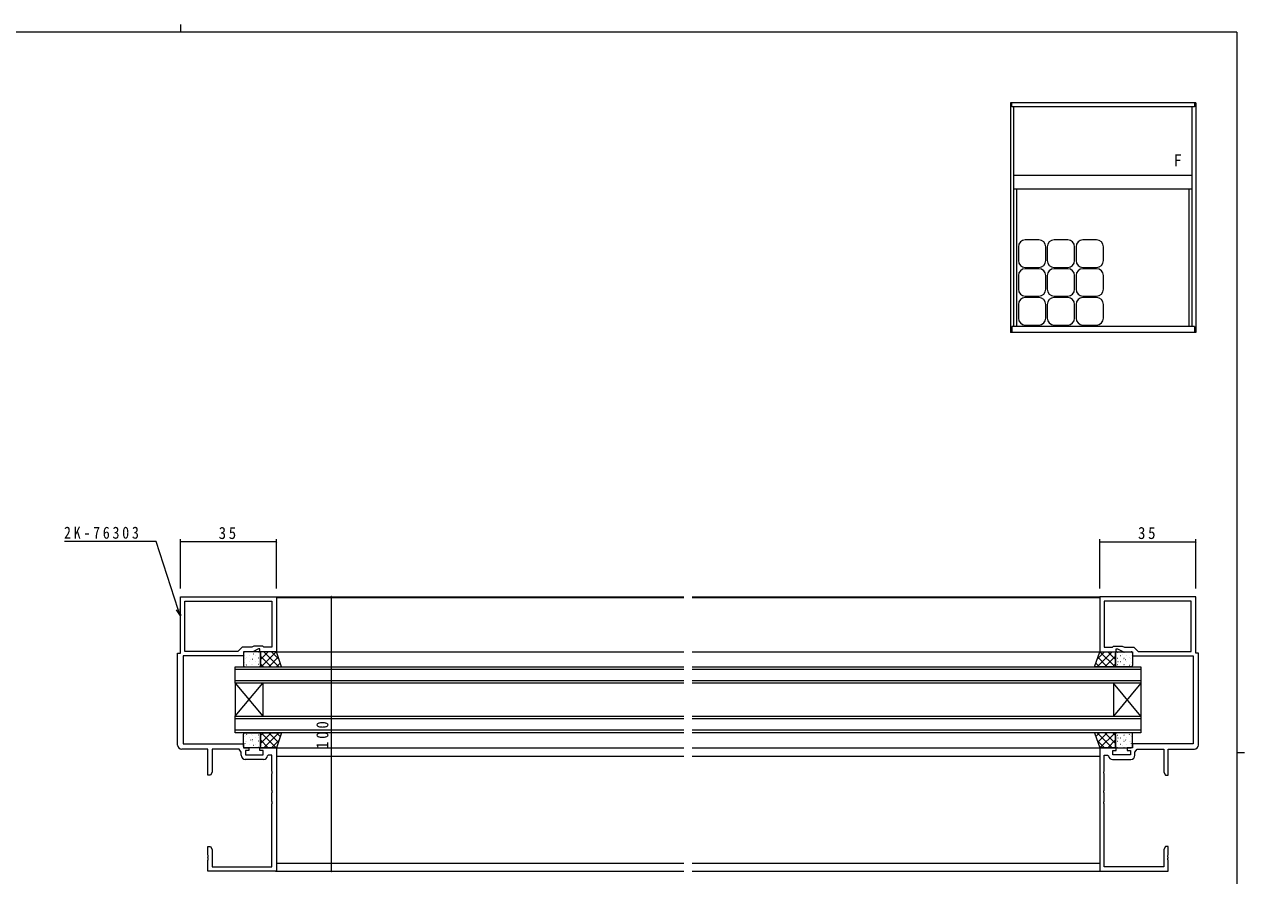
# Model space of a CAD drawing. Units: millimetres on the paper. Extents: x -420 to 373, y -297 to 267.
# Drawn here: x -89.5 to 355.1, y -42.9 to 267.2 of the extents above; entities that cross this region are included whole.
import ezdxf
from ezdxf.enums import TextEntityAlignment as Align

# ---------------------------------------------------------------- set-up
doc = ezdxf.new("R2010")
doc.units = ezdxf.units.MM
for name, color, linetype, lineweight in [('0-1_YKK_ZWAK', 7, 'Continuous', 9), ('0-3_YKK_11', 7, 'Continuous', 9), ('0-4_YKK_12', 2, 'Continuous', 9), ('0-5_YKK_13', 4, 'Continuous', 9), ('0-6_YKK_D', 6, 'Continuous', 9), ('0-7_YKK_A1', 4, 'Continuous', 9)]:
    doc.layers.add(name, color=color, linetype=linetype, lineweight=lineweight)
doc.styles.add('ＭＳ ゴシック', font='')
doc.styles.get('ＭＳ ゴシック').set_extended_font_data('MS Gothic')

msp = doc.modelspace()

# ---------------------------------------------------------------- linework, layer by layer
at = {"layer": '0-1_YKK_ZWAK'}
for p, q in [((-32.686, 267.2), (-32.686, 264.4)), ((352.3, 264.4), (-417.7, 264.4)), ((352.3, 264.4), (352.3, -260.6)), ((352.3, 1.9), (355.1, 1.9))]:
    msp.add_line(p, q, dxfattribs=at)
at = {"layer": '0-3_YKK_11'}
for p, q in [((-32.7, 58.671), (2.3, 58.671)), ((-32.7, 38.171), (-32.7, 58.671)), ((2.3, 58.671), (2.3, 38.671)), ((302.3, 58.671), (302.3, 38.671)), ((337.3, 58.671), (302.3, 58.671)), ((337.3, 38.171), (337.3, 58.671)), ((-31.07, 57.041), (0.67, 57.041)), ((-31.07, 38.801), (-31.07, 57.041)), ((-31.07, 57.041), (0.67, 57.041)), ((0.67, 57.041), (0.67, 40.301)), ((335.67, 57.041), (303.93, 57.041)), ((303.93, 57.041), (303.93, 40.301)), ((335.67, 57.041), (303.93, 57.041)), ((335.67, 38.801), (335.67, 57.041)), ((-10.2, 40.301), (-11.7, 38.801)), ((-6.706, 40.301), (-10.2, 40.301)), ((-5.912, 40.671), (-6.706, 40.301)), ((-2.7, 40.671), (-5.912, 40.671)), ((-2.33, 40.301), (-2.7, 40.671)), ((0.67, 40.301), (-2.33, 40.301)), ((303.93, 40.301), (306.93, 40.301)), ((306.93, 40.301), (307.3, 40.671)), ((307.3, 40.671), (310.512, 40.671)), ((310.512, 40.671), (311.306, 40.301)), ((311.306, 40.301), (314.8, 40.301)), ((314.8, 40.301), (316.3, 38.801)), ((-33.7, 38.171), (-32.7, 38.171)), ((-33.7, 4.671), (-33.7, 38.171)), ((-31.7, 37.171), (-31.7, 5.171)), ((-9.7, 37.171), (-31.7, 37.171)), ((-11.7, 38.801), (-31.07, 38.801)), ((-9.7, 38.671), (-9.7, 37.171)), ((-6.344, 38.671), (-9.7, 38.671)), ((-4.2, 39.671), (-6.344, 38.671)), ((-3.7, 39.671), (-4.2, 39.671)), ((-3.7, 38.671), (-3.7, 39.671)), ((2.3, 38.671), (-3.7, 38.671)), ((302.3, 38.671), (308.3, 38.671)), ((308.3, 39.671), (308.8, 39.671)), ((308.3, 38.671), (308.3, 39.671)), ((308.8, 39.671), (310.945, 38.671)), ((310.945, 38.671), (314.3, 38.671)), ((314.3, 38.671), (314.3, 37.171)), ((314.3, 37.171), (336.3, 37.171)), ((316.3, 38.801), (335.67, 38.801)), ((336.3, 37.171), (336.3, 5.171)), ((338.3, 38.171), (337.3, 38.171)), ((338.3, 4.671), (338.3, 38.171)), ((-31.7, 5.171), (-9.7, 5.171)), ((-9.7, 5.171), (-9.7, 3.671)), ((314.3, 5.171), (314.3, 3.671)), ((336.3, 5.171), (314.3, 5.171)), ((-22.7, 3.171), (-32.2, 3.171)), ((-22.7, -6.329), (-22.7, 3.171)), ((-21.07, 3.171), (-21.07, -5.238)), ((-11.3, 3.171), (-21.07, 3.171)), ((-10.53, 2.071), (-11.3, 3.171)), ((-10.53, 0.941), (-10.53, 2.071)), ((-9.7, 3.671), (-7.7, 3.671)), ((-8.9, 2.671), (-8.9, 1.071)), ((-7.7, 2.671), (-8.9, 2.671)), ((-8.9, 1.071), (-2.5, 1.071)), ((-7.7, 3.671), (-7.7, 2.671)), ((-3.7, 3.671), (2.3, 3.671)), ((-3.7, 2.671), (-3.7, 3.671)), ((-2.5, 2.671), (-3.7, 2.671)), ((-2.5, 1.071), (-2.5, 2.671)), ((-0.59, 0.971), (-0.887, 0.716)), ((0.67, 0.971), (-0.59, 0.971)), ((0.67, -4.871), (0.67, 0.971)), ((2.3, 3.671), (2.3, -41.329)), ((308.3, 3.671), (302.3, 3.671)), ((302.3, 3.671), (302.3, -41.329)), ((303.93, 0.971), (305.19, 0.971)), ((303.93, -4.871), (303.93, 0.971)), ((305.19, 0.971), (305.487, 0.716)), ((307.1, 2.671), (308.3, 2.671)), ((307.1, 1.071), (307.1, 2.671)), ((313.5, 1.071), (307.1, 1.071)), ((308.3, 2.671), (308.3, 3.671)), ((312.3, 3.671), (312.3, 2.671)), ((314.3, 3.671), (312.3, 3.671)), ((312.3, 2.671), (313.5, 2.671)), ((313.5, 2.671), (313.5, 1.071)), ((315.13, 2.071), (315.9, 3.171)), ((315.13, 0.941), (315.13, 2.071)), ((315.9, 3.171), (325.67, 3.171)), ((325.67, 3.171), (325.67, -5.238)), ((327.3, 3.171), (336.8, 3.171)), ((327.3, -6.329), (327.3, 3.171)), ((-2.37, -0.559), (-9.03, -0.559)), ((306.97, -0.559), (313.63, -0.559)), ((-21.7, -6.329), (-22.7, -6.329)), ((-21.07, -5.238), (-21.7, -6.329)), ((0.79, -5.054), (0.67, -4.871)), ((0.67, -5.787), (0.79, -5.604)), ((0.67, -11.871), (0.67, -5.787)), ((0.79, -5.604), (0.79, -5.054)), ((303.81, -5.054), (303.93, -4.871)), ((303.81, -5.604), (303.81, -5.054)), ((303.93, -5.787), (303.81, -5.604)), ((303.93, -11.871), (303.93, -5.787)), ((325.67, -5.238), (326.3, -6.329)), ((326.3, -6.329), (327.3, -6.329)), ((0.79, -12.054), (0.67, -11.871)), ((0.67, -12.787), (0.79, -12.604)), ((0.67, -15.871), (0.67, -12.787)), ((0.79, -12.604), (0.79, -12.054)), ((303.81, -12.054), (303.93, -11.871)), ((303.81, -12.604), (303.81, -12.054)), ((303.93, -12.787), (303.81, -12.604)), ((303.93, -15.871), (303.93, -12.787)), ((0.79, -16.054), (0.67, -15.871)), ((0.67, -16.787), (0.79, -16.604)), ((0.67, -39.699), (0.67, -16.787)), ((0.79, -16.604), (0.79, -16.054)), ((303.81, -16.054), (303.93, -15.871)), ((303.81, -16.604), (303.81, -16.054)), ((303.93, -16.787), (303.81, -16.604)), ((303.93, -39.699), (303.93, -16.787)), ((-22.7, -32.329), (-21.7, -32.329)), ((-22.7, -35.371), (-22.7, -32.329)), ((-22.58, -35.554), (-22.7, -35.371)), ((-22.58, -36.104), (-22.58, -35.554)), ((-21.7, -32.329), (-21.07, -33.42)), ((-21.07, -33.42), (-21.07, -39.699)), ((326.3, -32.329), (325.67, -33.42)), ((325.67, -33.42), (325.67, -39.699)), ((327.3, -32.329), (326.3, -32.329)), ((327.18, -35.554), (327.3, -35.371)), ((327.18, -36.104), (327.18, -35.554)), ((327.3, -35.371), (327.3, -32.329)), ((-22.7, -36.287), (-22.58, -36.104)), ((-22.7, -36.371), (-22.7, -36.287)), ((-22.58, -36.554), (-22.7, -36.371)), ((-22.7, -37.287), (-22.58, -37.104)), ((-22.7, -41.329), (-22.7, -37.287)), ((-22.58, -37.104), (-22.58, -36.554)), ((-21.07, -39.699), (0.67, -39.699)), ((325.67, -39.699), (303.93, -39.699)), ((327.3, -36.287), (327.18, -36.104)), ((327.18, -36.554), (327.3, -36.371)), ((327.18, -37.104), (327.18, -36.554)), ((327.3, -37.287), (327.18, -37.104)), ((327.3, -36.371), (327.3, -36.287)), ((327.3, -41.329), (327.3, -37.287)), ((2.3, -41.329), (-22.7, -41.329)), ((302.3, -41.329), (327.3, -41.329))]:
    msp.add_line(p, q, dxfattribs=at)
for centre, start, end in [((-32.2, 4.671), 180, 269.99998), ((336.8, 4.671), 270, 359.99998), ((-9.03, 0.941), 180, 269.99998), ((-2.37, 0.941), 270, 351.37306), ((306.97, 0.941), 188.62692, 269.99998), ((313.63, 0.941), 270, 359.99998)]:
    msp.add_arc(centre, 1.5, start, end, dxfattribs=at)
at = {"layer": '0-4_YKK_12'}
for p, q in [((2, 58.671), (150.8, 58.671)), ((2.3, 58.471), (150.8, 58.471)), ((153.8, 58.671), (302.6, 58.671)), ((153.8, 58.471), (302.3, 58.471)), ((2.1, 38.671), (150.8, 38.671)), ((153.8, 38.671), (302.5, 38.671)), ((150.8, 32.171), (-12.7, 32.171)), ((153.8, 33.171), (317.3, 33.171)), ((317.3, 32.171), (153.8, 32.171)), ((317.3, 33.171), (317.3, 27.171)), ((-12.7, 28.171), (150.8, 28.171)), ((-12.7, 15.171), (-2.7, 27.171)), ((-12.7, 27.171), (-2.7, 15.171)), ((-12.7, 27.171), (-12.7, 15.171)), ((150.8, 27.171), (-12.7, 27.171)), ((-2.7, 27.171), (-2.7, 15.171)), ((153.8, 28.171), (317.3, 28.171)), ((317.3, 27.171), (153.8, 27.171)), ((317.3, 15.171), (307.3, 27.171)), ((317.3, 27.171), (307.3, 15.171)), ((307.3, 27.171), (307.3, 15.171)), ((317.3, 27.171), (317.3, 15.171)), ((-12.7, 9.171), (-12.7, 15.171)), ((-12.7, 15.171), (150.8, 15.171)), ((150.8, 14.171), (-12.7, 14.171)), ((153.8, 15.171), (317.3, 15.171)), ((317.3, 14.171), (153.8, 14.171)), ((317.3, 15.171), (317.3, 9.171)), ((-12.7, 10.171), (150.8, 10.171)), ((150.8, 9.171), (-12.7, 9.171)), ((153.8, 10.171), (317.3, 10.171)), ((317.3, 9.171), (153.8, 9.171)), ((2.1, 3.671), (150.8, 3.671)), ((2.305, 0.667), (150.805, 0.667)), ((153.8, 3.671), (302.5, 3.671)), ((153.8, 0.671), (302.3, 0.671)), ((2.3, -38.329), (150.8, -38.329)), ((153.8, -38.329), (302.3, -38.329)), ((2, -41.329), (150.8, -41.329)), ((153.8, -41.329), (302.6, -41.329))]:
    msp.add_line(p, q, dxfattribs=at)
msp.add_lwpolyline([(-12.7, 27.171), (-12.7, 33.171), (150.8, 33.171)], dxfattribs=at)
at = {"layer": '0-5_YKK_13'}
for p, q in [((-9.7, 38.171), (-9.7, 33.671)), ((-9.142, 37.137), (-9.204, 37.179)), ((-3.985, 38.671), (-9.2, 38.671)), ((-8.806, 38.515), (-8.843, 38.515)), ((-8.806, 36.273), (-8.843, 36.273)), ((-8.519, 36.545), (-8.526, 36.547)), ((-8.07, 38.516), (-8.077, 38.519)), ((-7.594, 37.304), (-7.632, 37.304)), ((-7.125, 35.802), (-7.187, 35.844)), ((-6.526, 38.515), (-6.563, 38.515)), ((-6.526, 36.273), (-6.563, 36.273)), ((-6.462, 35.816), (-6.469, 35.819)), ((-5.977, 37.775), (-5.984, 37.778)), ((-5.314, 37.304), (-5.352, 37.304)), ((-4.246, 38.515), (-4.283, 38.515)), ((-4.246, 36.273), (-4.283, 36.273)), ((-3.637, 36.947), (-3.644, 36.949)), ((-3.523, 36.356), (-3.586, 36.398)), ((-3.485, 38.671), (-3.485, 33.171)), ((2.3, 38.671), (-3.485, 38.671)), ((-3.464, 38.671), (-3.485, 38.65)), ((-0.636, 38.671), (-3.485, 35.822)), ((-3.485, 34.071), (-3.485, 38.171)), ((-3.485, 37.045), (0.389, 33.171)), ((2.193, 38.671), (-3.307, 33.171)), ((-2.282, 38.671), (3.218, 33.171)), ((2.99, 36.64), (-0.479, 33.171)), ((0.546, 38.671), (3.203, 36.014)), ((4.17, 33.171), (2.3, 38.671)), ((300.43, 33.171), (302.3, 38.671)), ((306.882, 38.671), (301.382, 33.171)), ((304.054, 38.671), (301.397, 36.014)), ((301.61, 36.64), (305.079, 33.171)), ((302.3, 38.671), (308.085, 38.671)), ((302.407, 38.671), (307.907, 33.171)), ((308.085, 37.045), (304.211, 33.171)), ((305.236, 38.671), (308.085, 35.822)), ((308.064, 38.671), (308.085, 38.65)), ((308.085, 38.671), (308.085, 33.171)), ((308.085, 34.071), (308.085, 38.171)), ((308.123, 36.356), (308.186, 36.398)), ((308.237, 36.947), (308.244, 36.949)), ((308.585, 38.671), (313.8, 38.671)), ((308.846, 38.515), (308.883, 38.515)), ((308.846, 36.273), (308.883, 36.273)), ((309.915, 37.304), (309.952, 37.304)), ((310.577, 37.775), (310.584, 37.778)), ((311.062, 35.816), (311.069, 35.819)), ((311.126, 38.515), (311.163, 38.515)), ((311.126, 36.273), (311.163, 36.273)), ((311.725, 35.802), (311.788, 35.844)), ((312.194, 37.304), (312.232, 37.304)), ((312.67, 38.516), (312.677, 38.519)), ((313.119, 36.545), (313.126, 36.547)), ((313.406, 38.515), (313.443, 38.515)), ((313.406, 36.273), (313.443, 36.273)), ((313.742, 37.137), (313.805, 37.179)), ((314.3, 38.171), (314.3, 33.671)), ((-9.251, 34.673), (-9.258, 34.676)), ((-9.2, 33.171), (-3.985, 33.171)), ((-8.806, 34.03), (-8.843, 34.03)), ((-8.479, 33.76), (-8.541, 33.801)), ((-7.594, 35.062), (-7.632, 35.062)), ((-6.911, 33.844), (-6.918, 33.847)), ((-6.526, 34.03), (-6.563, 34.03)), ((-5.314, 35.062), (-5.352, 35.062)), ((-4.369, 35.075), (-4.376, 35.078)), ((-4.246, 34.03), (-4.283, 34.03)), ((-3.485, 34.216), (-2.439, 33.171)), ((-3.485, 33.171), (4.17, 33.171)), ((3.708, 34.529), (2.35, 33.171)), ((308.085, 33.171), (300.43, 33.171)), ((300.892, 34.529), (302.25, 33.171)), ((308.085, 34.216), (307.039, 33.171)), ((313.8, 33.171), (308.585, 33.171)), ((308.846, 34.03), (308.883, 34.03)), ((308.969, 35.075), (308.976, 35.078)), ((309.915, 35.062), (309.952, 35.062)), ((311.126, 34.03), (311.163, 34.03)), ((311.511, 33.844), (311.518, 33.847)), ((312.194, 35.062), (312.232, 35.062)), ((313.079, 33.76), (313.141, 33.801)), ((313.406, 34.03), (313.443, 34.03)), ((313.851, 34.673), (313.858, 34.676)), ((-9.2, 9.171), (-3.985, 9.171)), ((-3.485, 9.171), (4.17, 9.171)), ((-3.485, 3.671), (-3.485, 9.171)), ((-3.485, 5.297), (0.389, 9.171)), ((-3.485, 8.125), (-2.439, 9.171)), ((2.193, 3.671), (-3.307, 9.171)), ((-2.282, 3.671), (3.218, 9.171)), ((2.99, 5.702), (-0.479, 9.171)), ((4.17, 9.171), (2.3, 3.671)), ((3.708, 7.813), (2.35, 9.171)), ((300.43, 9.171), (302.3, 3.671)), ((308.085, 9.171), (300.43, 9.171)), ((300.892, 7.813), (302.25, 9.171)), ((306.882, 3.671), (301.382, 9.171)), ((301.61, 5.702), (305.079, 9.171)), ((302.407, 3.671), (307.907, 9.171)), ((308.085, 5.297), (304.211, 9.171)), ((308.085, 8.125), (307.039, 9.171)), ((308.085, 3.671), (308.085, 9.171)), ((313.8, 9.171), (308.585, 9.171)), ((-9.7, 4.171), (-9.7, 8.671)), ((-9.251, 7.669), (-9.258, 7.666)), ((-9.142, 5.204), (-9.204, 5.163)), ((-8.806, 8.311), (-8.843, 8.311)), ((-8.806, 6.069), (-8.843, 6.069)), ((-8.479, 8.582), (-8.541, 8.54)), ((-8.519, 5.797), (-8.526, 5.795)), ((-7.594, 7.28), (-7.632, 7.28)), ((-7.594, 5.038), (-7.632, 5.038)), ((-7.125, 6.539), (-7.187, 6.498)), ((-6.911, 8.497), (-6.918, 8.495)), ((-6.526, 8.311), (-6.563, 8.311)), ((-6.526, 6.069), (-6.563, 6.069)), ((-6.462, 6.526), (-6.469, 6.523)), ((-5.977, 4.566), (-5.984, 4.564)), ((-5.314, 7.28), (-5.352, 7.28)), ((-5.314, 5.038), (-5.352, 5.038)), ((-4.369, 7.267), (-4.376, 7.264)), ((-4.246, 8.311), (-4.283, 8.311)), ((-4.246, 6.069), (-4.283, 6.069)), ((-3.637, 5.395), (-3.644, 5.393)), ((-3.523, 5.985), (-3.586, 5.944)), ((-3.485, 8.271), (-3.485, 4.171)), ((-0.636, 3.671), (-3.485, 6.52)), ((0.546, 3.671), (3.203, 6.328)), ((304.054, 3.671), (301.397, 6.328)), ((305.236, 3.671), (308.085, 6.52)), ((308.085, 8.271), (308.085, 4.171)), ((308.123, 5.985), (308.186, 5.944)), ((308.237, 5.395), (308.244, 5.393)), ((308.846, 8.311), (308.883, 8.311)), ((308.846, 6.069), (308.883, 6.069)), ((308.969, 7.267), (308.976, 7.264)), ((309.915, 7.28), (309.952, 7.28)), ((309.915, 5.038), (309.952, 5.038)), ((310.577, 4.566), (310.584, 4.564)), ((311.062, 6.526), (311.069, 6.523)), ((311.126, 8.311), (311.163, 8.311)), ((311.126, 6.069), (311.163, 6.069)), ((311.511, 8.497), (311.518, 8.495)), ((311.725, 6.539), (311.788, 6.498)), ((312.194, 7.28), (312.232, 7.28)), ((312.194, 5.038), (312.232, 5.038)), ((313.079, 8.582), (313.141, 8.54)), ((313.119, 5.797), (313.126, 5.795)), ((313.406, 8.311), (313.443, 8.311)), ((313.406, 6.069), (313.443, 6.069)), ((313.742, 5.204), (313.805, 5.163)), ((313.851, 7.669), (313.858, 7.666)), ((314.3, 4.171), (314.3, 8.671)), ((-3.985, 3.671), (-9.2, 3.671)), ((-8.806, 3.826), (-8.843, 3.826)), ((-8.07, 3.825), (-8.077, 3.823)), ((-6.526, 3.826), (-6.563, 3.826)), ((-4.246, 3.826), (-4.283, 3.826)), ((-3.464, 3.671), (-3.485, 3.692)), ((2.3, 3.671), (-3.485, 3.671)), ((302.3, 3.671), (308.085, 3.671)), ((308.064, 3.671), (308.085, 3.692)), ((308.585, 3.671), (313.8, 3.671)), ((308.846, 3.826), (308.883, 3.826)), ((311.126, 3.826), (311.163, 3.826)), ((312.67, 3.825), (312.677, 3.823)), ((313.406, 3.826), (313.443, 3.826))]:
    msp.add_line(p, q, dxfattribs=at)
for centre, start, end in [((-9.2, 38.171), 90, 180), ((-3.985, 38.171), 0, 90), ((308.585, 38.171), 90, 179.99998), ((313.8, 38.171), 359.99998, 90), ((-9.2, 33.671), 180, 270), ((-3.985, 33.671), 270, 0), ((308.585, 33.671), 179.99998, 270), ((313.8, 33.671), 270, 359.99998), ((-9.2, 8.671), 90, 180), ((-3.985, 8.671), 0, 90), ((308.585, 8.671), 90, 179.99998), ((313.8, 8.671), 359.99998, 90), ((-9.2, 4.171), 180, 270), ((-3.985, 4.171), 270, 0), ((308.585, 4.171), 179.99998, 270), ((313.8, 4.171), 270, 359.99998)]:
    msp.add_arc(centre, 0.5, start, end, dxfattribs=at)
at = {"layer": '0-6_YKK_D'}
for p, q in [((-41.523, 78.778), (-74.903, 78.778)), ((-33.475, 54.096), (-41.523, 78.778)), ((-32.7, 61.671), (-32.7, 79.671)), ((2.3, 78.671), (-32.7, 78.671)), ((2.3, 61.671), (2.3, 79.671)), ((302.3, 61.671), (302.3, 79.671)), ((302.3, 78.671), (337.3, 78.671)), ((337.3, 61.671), (337.3, 79.671)), ((4.3, 58.671), (23.3, 58.671)), ((22.3, 58.671), (22.3, -41.329)), ((-32.7, 51.719), (-34.112, 53.888)), ((-32.7, 51.719), (-33.475, 54.096)), ((-32.838, 54.304), (-32.7, 51.719)), ((4.3, -41.329), (23.3, -41.329))]:
    msp.add_line(p, q, dxfattribs=at)
for centre, start, end in [((-32.7, 78.671), 0, 180), ((-32.7, 78.671), 180, 0), ((2.3, 78.671), 0, 180), ((2.3, 78.671), 180, 0), ((302.3, 78.671), 0, 180), ((302.3, 78.671), 180, 0), ((337.3, 78.671), 0, 180), ((337.3, 78.671), 180, 0), ((22.3, 58.671), 90, 270), ((22.3, 58.671), 270, 90), ((22.3, -41.329), 90, 270), ((22.3, -41.329), 270, 90)]:
    msp.add_arc(centre, 0.106, start, end, dxfattribs=at)
at = {"layer": '0-7_YKK_A1'}
for p, q in [((270.3, 237.171), (270.3, 238.671)), ((336.8, 237.171), (270.3, 237.171)), ((271.05, 157.171), (271.05, 237.171)), ((336.05, 157.171), (336.05, 237.171)), ((336.8, 238.671), (336.8, 237.171)), ((337.3, 238.671), (337.3, 154.921)), ((336.05, 212.171), (271.05, 212.171)), ((336.05, 207.171), (271.05, 207.171)), ((272.15, 157.171), (272.15, 207.171)), ((334.95, 157.171), (334.95, 207.171)), ((280.175, 188.696), (275.175, 188.696)), ((290.675, 188.696), (285.675, 188.696)), ((301.175, 188.696), (296.175, 188.696)), ((272.675, 186.196), (272.675, 181.196)), ((282.675, 181.196), (282.675, 186.196)), ((283.175, 186.196), (283.175, 181.196)), ((293.175, 181.196), (293.175, 186.196)), ((293.675, 186.196), (293.675, 181.196)), ((303.675, 181.196), (303.675, 186.196)), ((275.175, 178.696), (280.175, 178.696)), ((280.175, 178.196), (275.175, 178.196)), ((285.675, 178.696), (290.675, 178.696)), ((290.675, 178.196), (285.675, 178.196)), ((296.175, 178.696), (301.175, 178.696)), ((301.175, 178.196), (296.175, 178.196)), ((272.675, 175.696), (272.675, 170.696)), ((282.675, 170.696), (282.675, 175.696)), ((283.175, 175.696), (283.175, 170.696)), ((293.175, 170.696), (293.175, 175.696)), ((293.675, 175.696), (293.675, 170.696)), ((303.675, 170.696), (303.675, 175.696)), ((272.675, 165.196), (272.675, 160.196)), ((275.175, 168.196), (280.175, 168.196)), ((280.175, 167.696), (275.175, 167.696)), ((282.675, 160.196), (282.675, 165.196)), ((283.175, 165.196), (283.175, 160.196)), ((285.675, 168.196), (290.675, 168.196)), ((290.675, 167.696), (285.675, 167.696)), ((293.175, 160.196), (293.175, 165.196)), ((293.675, 165.196), (293.675, 160.196)), ((296.175, 168.196), (301.175, 168.196)), ((301.175, 167.696), (296.175, 167.696)), ((303.675, 160.196), (303.675, 165.196)), ((270.3, 157.171), (270.3, 154.921)), ((336.8, 157.171), (270.3, 157.171)), ((275.175, 157.696), (280.175, 157.696)), ((285.675, 157.696), (290.675, 157.696)), ((296.175, 157.696), (301.175, 157.696)), ((336.8, 157.171), (336.8, 154.921)), ((337.3, 154.921), (269.8, 154.921))]:
    msp.add_line(p, q, dxfattribs=at)
msp.add_lwpolyline([(337.3, 238.671), (269.8, 238.671), (269.8, 154.921)], dxfattribs=at)
for centre, start, end in [((275.175, 186.196), 90, 180), ((280.175, 186.196), 0, 90), ((285.675, 186.196), 90, 180), ((290.675, 186.196), 0, 90), ((296.175, 186.196), 90, 180), ((301.175, 186.196), 0, 90), ((275.175, 181.196), 180, 270), ((275.175, 175.696), 90, 180), ((280.175, 181.196), 270, 0), ((280.175, 175.696), 0, 90), ((285.675, 181.196), 180, 270), ((285.675, 175.696), 90, 180), ((290.675, 181.196), 270, 0), ((290.675, 175.696), 0, 90), ((296.175, 181.196), 180, 270), ((296.175, 175.696), 90, 180), ((301.175, 181.196), 270, 0), ((301.175, 175.696), 0, 90), ((275.175, 170.696), 180, 270), ((280.175, 170.696), 270, 0), ((285.675, 170.696), 180, 270), ((290.675, 170.696), 270, 0), ((296.175, 170.696), 180, 270), ((301.175, 170.696), 270, 0), ((275.175, 165.196), 90, 180), ((280.175, 165.196), 0, 90), ((285.675, 165.196), 90, 180), ((290.675, 165.196), 0, 90), ((296.175, 165.196), 90, 180), ((301.175, 165.196), 0, 90), ((275.175, 160.196), 180, 270), ((280.175, 160.196), 270, 0), ((285.675, 160.196), 180, 270), ((290.675, 160.196), 270, 0), ((296.175, 160.196), 180, 270), ((301.175, 160.196), 270, 0)]:
    msp.add_arc(centre, 2.5, start, end, dxfattribs=at)

# ---------------------------------------------------------------- texts
at = {"layer": '0-6_YKK_D', "color": 3, "char_height": 4.399, "attachment_point": 7, "style": 'ＭＳ ゴシック'}
for s, insert in [('\\T1.39;\\W0.85;2K-76303', (-75.103, 79.778)), ('\\T1.36;\\W0.9;35', (-18.72, 79.671)), ('\\T1.36;\\W0.9;35', (316.28, 79.671))]:
    msp.add_mtext(s, dxfattribs=dict(at, insert=insert))
at = {"layer": '0-6_YKK_D', "color": 3, "insert": (21.3, 3.231), "char_height": 4.399, "attachment_point": 7, "rotation": 90, "style": 'ＭＳ ゴシック'}
msp.add_mtext('\\T1.38;\\W0.9;100', dxfattribs=at)
at = {"layer": '0-7_YKK_A1', "color": 3, "style": 'ＭＳ ゴシック'}
msp.add_text('F', height=4.399, dxfattribs=at).set_placement((329.235, 214.149), align=Align.BOTTOM_LEFT)

doc.saveas('drawing.dxf')
